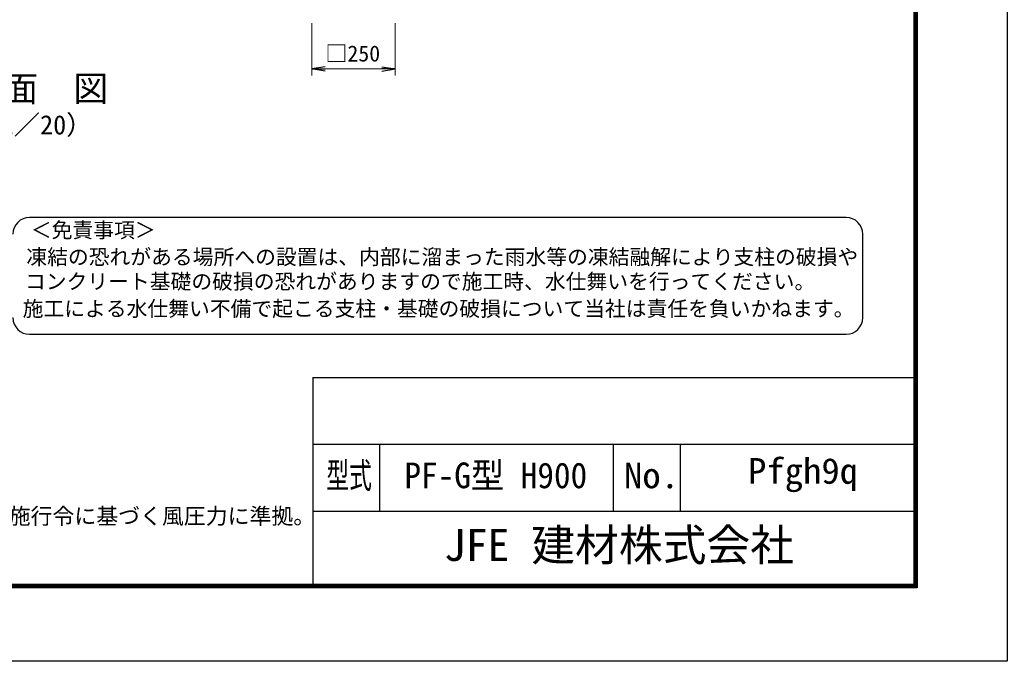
# Model space of a CAD drawing. Units: millimetres, scale not verified. Extents: x -4200 to 4200, y -2970 to 2970.
# Drawn here: x 1242 to 4200, y -2970 to -1048 of the extents above; entities that cross this region are included whole.
import ezdxf
from ezdxf.enums import TextEntityAlignment as Align

# ---------------------------------------------------------------- set-up
doc = ezdxf.new("R2010")
doc.units = ezdxf.units.MM
doc.header["$LTSCALE"] = 10
for name, color, linetype, lineweight in [('0-7_D-STR-DIM', 7, 'Continuous', 13), ('0-B_D-TTL-TXT', 7, 'Continuous', 25), ('0-C_D-TTL', 7, 'Continuous', 25)]:
    doc.layers.add(name, color=color, linetype=linetype, lineweight=lineweight)
doc.layers.add('0-8_0', color=7, linetype='Continuous')
doc.styles.add('ＭＳ ゴシック', font='')
doc.styles.get('ＭＳ ゴシック').set_extended_font_data('MS Gothic')

# ---------------------------------------------------------------- blocks, each defined once
blk = doc.blocks.new('_Open')
at = {"layer": '0-8_0'}
blk.add_line((-10, 1.667), (0, 0), dxfattribs=at)
blk.add_lwpolyline([(-10, -1.667), (0, 0), (-10, 0)], dxfattribs=at)

msp = doc.modelspace()

# ---------------------------------------------------------------- linework, layer by layer
at = {"layer": '0-7_D-STR-DIM'}
for p, q in [((2117.31, -1058.41), (2117.31, -1215.72)), ((2367.31, -1058.41), (2367.31, -1215.72)), ((2157.31, -1195.72), (2327.31, -1195.72))]:
    msp.add_line(p, q, dxfattribs=at)
at = {"layer": '0-B_D-TTL-TXT', "color": 2}
for p, q in [((3717.44, -1640.61), (1271.89, -1640.61)), ((3767.44, -1940.61), (3767.44, -1690.61)), ((1271.89, -1990.61), (3717.44, -1990.61))]:
    msp.add_line(p, q, dxfattribs=at)
for centre, start, end in [((1271.89, -1690.61), 90, 180), ((3717.44, -1690.61), 0, 90), ((1271.89, -1940.61), 180, 270), ((3717.44, -1940.61), 270, 0)]:
    msp.add_arc(centre, 50, start, end, dxfattribs=at)
at = {"layer": '0-C_D-TTL'}
for p, q in [((2120.32, -2119.77), (2120.32, -2739.77)), ((2120.32, -2119.77), (3920.32, -2119.77)), ((2120.32, -2319.77), (3920.32, -2319.77)), ((2320.32, -2319.77), (2320.32, -2519.77)), ((3020.32, -2319.77), (3020.32, -2519.77)), ((3220.32, -2319.77), (3220.32, -2519.77)), ((2120.32, -2519.77), (3920.32, -2519.77))]:
    msp.add_line(p, q, dxfattribs=at)
at = {"layer": '0-C_D-TTL', "color": 2}
msp.add_lwpolyline([(-4199.68, 2970.23), (4200.32, 2970.23), (4200.32, -2969.77), (-4199.68, -2969.77)], close=True, dxfattribs=at)
at = {"layer": '0-C_D-TTL'}
for points in [[(-3929.68, 2750.23), (3930.32, 2750.23), (3930.32, -2749.77), (-3929.68, -2749.77)], [(-3927.18, 2747.73), (3927.82, 2747.73), (3927.82, -2747.27), (-3927.18, -2747.27)], [(-3924.68, 2745.23), (3925.32, 2745.23), (3925.32, -2744.77), (-3924.68, -2744.77)], [(-3922.18, 2742.73), (3922.82, 2742.73), (3922.82, -2742.27), (-3922.18, -2742.27)], [(-3919.68, 2740.23), (3920.32, 2740.23), (3920.32, -2739.77), (-3919.68, -2739.77)]]:
    msp.add_lwpolyline(points, close=True, dxfattribs=at)

# ---------------------------------------------------------------- block references
at = {"layer": '0-7_D-STR-DIM', "xscale": 4, "yscale": 4, "rotation": 180}
msp.add_blockref('_Open', (2117.31, -1195.72), dxfattribs=at)
at = {"layer": '0-7_D-STR-DIM', "xscale": 4, "yscale": 4}
msp.add_blockref('_Open', (2367.31, -1195.72), dxfattribs=at)

# ---------------------------------------------------------------- texts
at = {"layer": '0-7_D-STR-DIM', "style": 'ＭＳ ゴシック'}
msp.add_text('□250', height=48.09, dxfattribs=at).set_placement((2158.16, -1187.97), align=Align.BOTTOM_LEFT)
at = {"layer": '0-B_D-TTL-TXT', "style": 'ＭＳ ゴシック'}
for s, height, p in [('正\u3000面\u3000図', 76.98, (982.41, -1316.08)), ('（S=1／20）', 57.7, (1027.9, -1409.28)), ('＜免責事項＞ \u3000\u3000', 45.67, (1275.59, -1714.79)), ('凍結の恐れがある場所への設置は、内部に溜まった雨水等の凍結融解により支柱の破損や', 45.67, (1262.07, -1795.28)), ('コンクリート基礎の破損の恐れがありますので施工時、水仕舞いを行ってください。', 45.67, (1257.96, -1868.71)), ('施工による水仕舞い不備で起こる支柱・基礎の破損について当社は責任を負いかねます。 ', 45.67, (1250.97, -1950.2)), ('（設計条件）風荷重：昭和57年改正 建築基準法・同施行令に基づく風圧力に準拠。', 48.09, (-332.13, -2573.38)), ('JFE 建材株式会社', 96.19, (2512.7, -2698.28))]:
    msp.add_text(s, height=height, dxfattribs=at).set_placement(p, align=Align.BOTTOM_LEFT)
for s, width, p in [('型式', 0.65, (2160.59, -2474.58)), ('PF-G型 H900', 0.95, (2394.59, -2474.58)), ('Pfgh9q', 1.05, (3423.65, -2461.24)), ('No.', 1.05, (3052.32, -2474.58))]:
    msp.add_text(s, height=76.98, dxfattribs=dict(at, width=width)).set_placement(p, align=Align.BOTTOM_LEFT)

doc.saveas('drawing.dxf')
